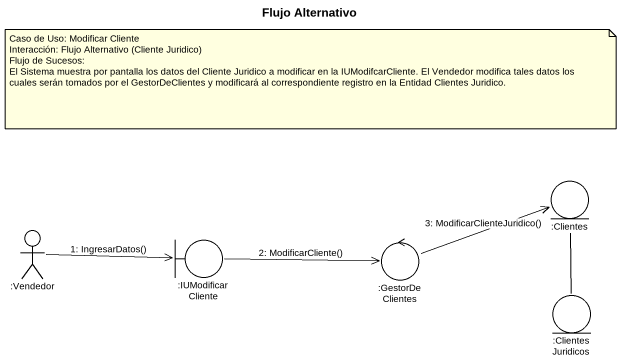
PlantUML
@startuml
title Flujo Alternativo
entity ":Clientes" as Clientes
actor ":Vendedor" as Vendedor
boundary ":IUModificarCliente" as IUModificarCliente
control ":GestorDeClientes" as GestorDeClientes
entity ":Clientes Juridicos" as Clientes_Juridicos
Clientes -- Clientes_Juridicos
Vendedor -right-> IUModificarCliente : 1: IngresarDatos()
IUModificarCliente -right-> GestorDeClientes : 2: ModificarCliente()
GestorDeClientes -right-> Clientes : 3: ModificarClienteJuridico()
note as N1
  Caso de Uso: Modificar Cliente
  Interacción: Flujo Alternativo (Cliente Juridico)
  Flujo de Sucesos:
  El Sistema muestra por pantalla los datos del Cliente Juridico a modificar en la IUModifcarCliente. El Vendedor modifica tales datos los cuales serán tomados por el GestorDeClientes y modificará al correspondiente registro en la Entidad Clientes Juridico.
end note
@enduml
